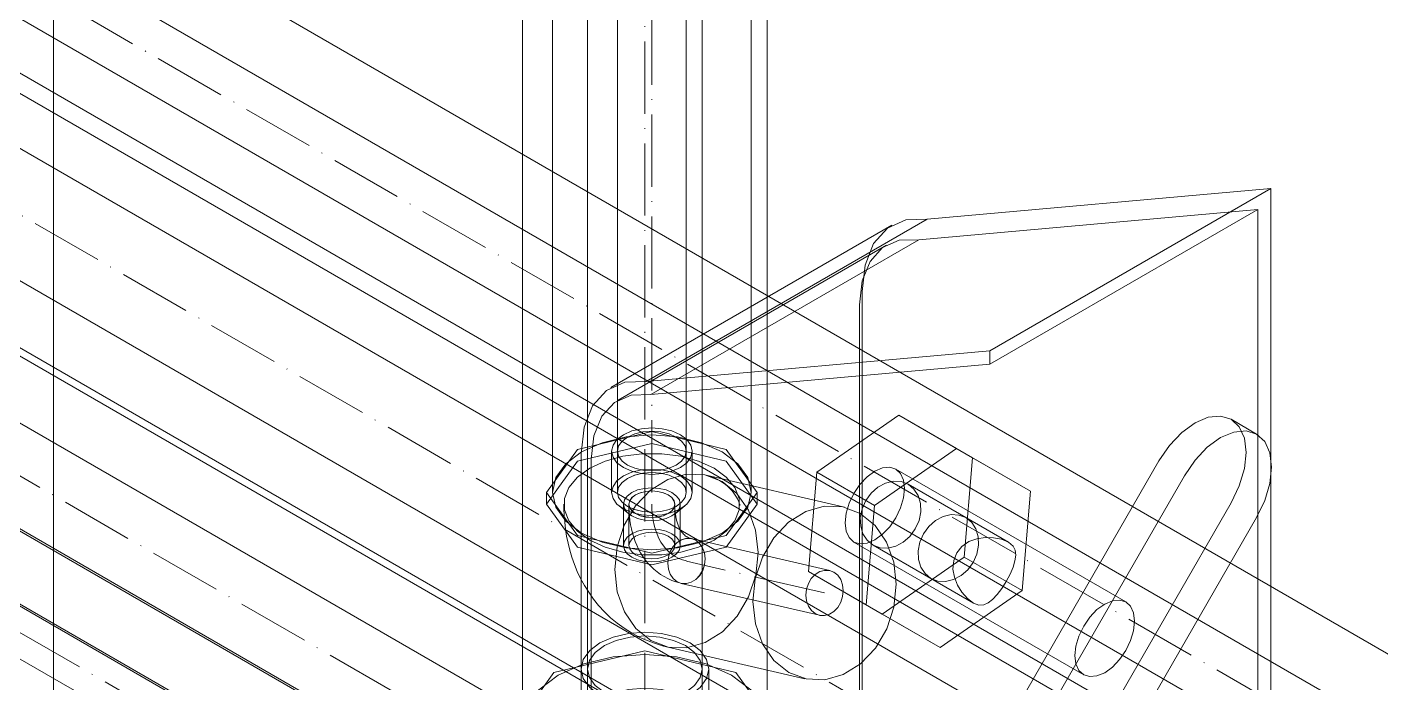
# Model space of a CAD drawing. Header units: millimetres. Extents: x -88595 to 880822, y -1054509 to -148035.
# Drawn here: x 416441.8 to 416629.2, y -310765.4 to -310674.6 of the extents above; entities that cross this region are included whole.
import ezdxf

# ---------------------------------------------------------------- set-up
doc = ezdxf.new("R2010")
doc.units = ezdxf.units.MM
doc.linetypes.add('$12$ADSK_Осевая', pattern=[14, 10, -2, 0, -2])
doc.linetypes.add('$13$ADSK_Осевая', pattern=[14, 10, -2, 0, -2])
for name, color, linetype, lineweight in [('Изоляция', 7, 'Continuous', 18), ('Оборудование', 7, 'Continuous', 18), ('Трубопровод', 7, 'Continuous', 18), ('Трубопроводы', 7, 'Continuous', 18)]:
    doc.layers.add(name, color=color, linetype=linetype, lineweight=lineweight)

# ---------------------------------------------------------------- blocks, each defined once
blk = doc.blocks.new('$0$ADSK_МедьПайка_Отвод-гнутая труба - Отвод _гнутая труба_-V24-В_ОВ3_4')
at = {"layer": 'Трубопроводы', "color": 190, "true_color": 0x8000ff}
for points in [[(-18994.77, 13162.89, 0), (-18995.43, 13163.18, 0), (-18996.2, 13163.36, 0), (-18997.02, 13163.43, 0), (-18997.84, 13163.36, 0), (-18998.61, 13163.18, 0), (-18999.26, 13162.89, 0), (-18999.77, 13162.51, 0), (-19000.08, 13162.07, 0), (-19000.19, 13161.59, 0), (-19000.08, 13161.12, 0), (-18999.77, 13160.68, 0), (-18999.26, 13160.3, 0)], [(-18995.32, 13151.58, 0), (-18995.82, 13151.89, 0), (-18996.29, 13152.23, 0), (-18996.74, 13152.61, 0), (-18997.16, 13153.01, 0), (-18997.56, 13153.44, 0), (-18997.92, 13153.9, 0), (-18998.26, 13154.38, 0), (-18998.57, 13154.87, 0), (-18998.85, 13155.39, 0), (-18999.1, 13155.92, 0), (-18999.32, 13156.46, 0), (-18999.52, 13157.02, 0), (-18999.69, 13157.59, 0), (-18999.83, 13158.17, 0), (-18999.95, 13158.76, 0), (-19000.05, 13159.35, 0), (-19000.12, 13159.96, 0), (-19000.16, 13160.58, 0), (-19000.19, 13161.2, 0), (-19000.19, 13161.59, 0)], [(-18999.26, 13160.3, 0), (-18998.61, 13160.01, 0), (-18997.84, 13159.82, 0), (-18997.02, 13159.76, 0), (-18996.2, 13159.82, 0), (-18995.43, 13160.01, 0), (-18994.77, 13160.3, 0), (-18994.27, 13160.68, 0), (-18993.95, 13161.12, 0), (-18993.84, 13161.59, 0), (-18993.95, 13162.07, 0), (-18994.27, 13162.51, 0), (-18994.77, 13162.89, 0)], [(-18992.14, 13157.08, 0), (-18992.27, 13157.15, 0), (-18992.39, 13157.24, 0), (-18992.51, 13157.34, 0), (-18992.62, 13157.45, 0), (-18992.74, 13157.58, 0), (-18992.85, 13157.72, 0), (-18992.97, 13157.88, 0), (-18993.08, 13158.06, 0), (-18993.19, 13158.26, 0), (-18993.29, 13158.48, 0), (-18993.39, 13158.72, 0), (-18993.48, 13158.98, 0), (-18993.56, 13159.26, 0), (-18993.64, 13159.56, 0), (-18993.7, 13159.88, 0), (-18993.75, 13160.22, 0), (-18993.8, 13160.57, 0), (-18993.82, 13160.95, 0), (-18993.84, 13161.34, 0), (-18993.84, 13161.59, 0)], [(-18993.52, 13150.87, 0), (-18994.06, 13151.31, 0), (-18994.47, 13151.91, 0), (-18994.73, 13152.63, 0), (-18994.82, 13153.43, 0), (-18994.73, 13154.25, 0), (-18994.48, 13155.04, 0), (-18994.07, 13155.73, 0), (-18993.53, 13156.3, 0), (-18992.91, 13156.68, 0), (-18992.24, 13156.87, 0), (-18991.57, 13156.84, 0), (-18990.94, 13156.61, 0)], [(-18990.94, 13156.61, 0), (-18990.41, 13156.17, 0), (-18989.99, 13155.57, 0), (-18989.73, 13154.85, 0), (-18989.64, 13154.05, 0), (-18989.73, 13153.23, 0), (-18989.99, 13152.44, 0), (-18990.4, 13151.75, 0), (-18990.93, 13151.18, 0), (-18991.55, 13150.8, 0), (-18992.22, 13150.61, 0), (-18992.89, 13150.64, 0), (-18993.52, 13150.87, 0)], [(-18992.14, 13157.08, 0), (-18992.01, 13157.01, 0), (-18991.88, 13156.95, 0), (-18991.73, 13156.89, 0), (-18991.58, 13156.85, 0), (-18991.52, 13156.83, 0)], [(-18995.32, 13151.58, 0), (-18994.8, 13151.3, 0), (-18994.26, 13151.06, 0), (-18993.71, 13150.86, 0), (-18993.15, 13150.7, 0), (-18992.95, 13150.65, 0)]]:
    blk.add_polyline3d(points, dxfattribs=at)
blk = doc.blocks.new('$0$ADSK_Наружный блок кондиционера сплит-системы1 - AV08IMVEVA-V55-В_ОВ3_4')
at = {"layer": 'Оборудование'}
for p, q in [((-17382.79, 13315.93), (-17382.79, 11944.21)), ((-17261.84, 12221.25), (-17214.3, 12225.5)), ((-17253.19, 12203.04), (-17214.3, 12225.5)), ((-17214.3, 12225.5), (-17214.3, 12046.28)), ((-17216.07, 12222.59), (-17262.99, 12218.4)), ((-17253.19, 12201.16), (-17216.07, 12222.59)), ((-17216.07, 12222.59), (-17216.07, 12047.14)), ((-17266.73, 12220.4), (-17305.62, 12197.94)), ((-17300.73, 12198.8), (-17261.84, 12221.25)), ((-17267.5, 12217.64), (-17304.62, 12196.21)), ((-17262.99, 12218.4), (-17300.12, 12196.97)), ((-17270.87, 12125.05), (-17270.87, 12211.24)), ((-17271.22, 12209.4), (-17271.22, 12123.22)), ((-17253.19, 12203.04), (-17300.73, 12198.8)), ((-17253.19, 12201.16), (-17253.19, 12203.04)), ((-17300.12, 12196.97), (-17253.19, 12201.16)), ((-17265.78, 12194.13), (-17277.13, 12186.25)), ((-17255.57, 12188.23), (-17265.78, 12194.13)), ((-17257.78, 12189.51), (-17265.78, 12194.13)), ((-17216.25, 12191.51), (-17219.78, 12193.55)), ((-17309.76, 12188.79), (-17309.76, 12102.6)), ((-17269.13, 12181.63), (-17257.78, 12189.51)), ((-17257.78, 12189.51), (-17247.57, 12183.61)), ((-17308.35, 12101.78), (-17308.35, 12187.97)), ((-17234.37, 12168.28), (-17266.19, 12186.65)), ((-17256.72, 12174.46), (-17255.57, 12188.23)), ((-17247.57, 12183.61), (-17255.57, 12188.23)), ((-17254.78, 12144.48), (-17229.78, 12187.78)), ((-17277.13, 12186.25), (-17278.28, 12172.47)), ((-17277.13, 12186.25), (-17269.13, 12181.63)), ((-17226.25, 12185.74), (-17251.25, 12142.43)), ((-17256.5, 12179.94), (-17264.5, 12184.55)), ((-17247.57, 12183.61), (-17248.72, 12169.84)), ((-17270.28, 12167.86), (-17269.13, 12181.63)), ((-17219.78, 12182), (-17244.78, 12138.7)), ((-17250.61, 12176.53), (-17256.5, 12179.94)), ((-17241.25, 12136.66), (-17216.25, 12179.96)), ((-17272.01, 12176.57), (-17240.19, 12158.2)), ((-17269.35, 12176.15), (-17261.35, 12171.53)), ((-17268.07, 12166.58), (-17256.72, 12174.46)), ((-17248.72, 12169.84), (-17256.72, 12174.46)), ((-17278.28, 12172.47), (-17268.07, 12166.58)), ((-17270.28, 12167.86), (-17278.28, 12172.47)), ((-17261.35, 12171.53), (-17255.46, 12168.13)), ((-17248.72, 12169.84), (-17260.07, 12161.96)), ((-17260.07, 12161.96), (-17270.28, 12167.86)), ((-17260.07, 12161.96), (-17268.07, 12166.58))]:
    blk.add_line(p, q, dxfattribs=at)
for points in [[(-17270.87, 12211.24, 0), (-17270.46, 12214.89, 0), (-17269.27, 12217.86, 0), (-17267.35, 12219.99, 0), (-17264.83, 12221.14, 0), (-17261.84, 12221.25, 0)], [(-17262.99, 12218.4, 0), (-17265.71, 12218.33, 0), (-17268.02, 12217.31, 0), (-17269.76, 12215.4, 0), (-17270.85, 12212.71, 0), (-17271.22, 12209.4, 0)], [(-17300.73, 12198.8, 0), (-17303.72, 12198.68, 0), (-17306.24, 12197.53, 0), (-17308.16, 12195.41, 0), (-17309.35, 12192.44, 0), (-17309.76, 12188.79, 0)], [(-17308.35, 12187.97, 0), (-17307.98, 12191.28, 0), (-17306.89, 12193.96, 0), (-17305.14, 12195.87, 0), (-17302.84, 12196.89, 0), (-17300.12, 12196.97, 0)], [(-17229.78, 12187.78, 0), (-17228.32, 12189.92, 0), (-17226.61, 12191.72, 0), (-17224.78, 12193.06, 0), (-17222.95, 12193.83, 0), (-17221.25, 12194, 0), (-17219.78, 12193.55, 0), (-17218.66, 12192.51, 0), (-17217.95, 12190.95, 0), (-17217.71, 12188.97, 0), (-17217.95, 12186.72, 0), (-17218.66, 12184.34, 0), (-17219.78, 12182, 0)], [(-17216.25, 12179.96, 0), (-17215.12, 12182.3, 0), (-17214.42, 12184.68, 0), (-17214.18, 12186.93, 0), (-17214.42, 12188.91, 0), (-17215.12, 12190.47, 0), (-17216.25, 12191.51, 0), (-17217.71, 12191.96, 0), (-17219.42, 12191.79, 0), (-17221.25, 12191.01, 0), (-17223.08, 12189.68, 0), (-17224.78, 12187.88, 0), (-17226.25, 12185.74, 0)], [(-17272.01, 12183.29, 0), (-17271.16, 12184.54, 0), (-17270.17, 12185.59, 0), (-17269.1, 12186.36, 0), (-17268.04, 12186.82, 0), (-17267.04, 12186.91, 0), (-17266.19, 12186.65, 0), (-17265.54, 12186.04, 0), (-17265.13, 12185.14, 0), (-17264.99, 12183.99, 0), (-17265.13, 12182.68, 0), (-17265.54, 12181.29, 0), (-17266.19, 12179.93, 0)], [(-17269.35, 12176.15, 0), (-17270.15, 12176.81, 0), (-17270.74, 12177.71, 0), (-17271.06, 12178.78, 0), (-17271.11, 12179.97, 0), (-17270.86, 12181.18, 0), (-17270.35, 12182.33, 0), (-17269.61, 12183.35, 0), (-17268.68, 12184.17, 0), (-17267.63, 12184.72, 0), (-17266.54, 12184.98, 0), (-17265.47, 12184.92, 0), (-17264.5, 12184.55, 0)], [(-17266.19, 12179.93, 0), (-17267.04, 12178.68, 0), (-17268.04, 12177.64, 0), (-17269.1, 12176.86, 0), (-17270.17, 12176.41, 0), (-17271.16, 12176.31, 0), (-17272.01, 12176.57, 0), (-17272.67, 12177.18, 0), (-17273.08, 12178.09, 0), (-17273.22, 12179.23, 0), (-17273.08, 12180.55, 0), (-17272.67, 12181.93, 0), (-17272.01, 12183.29, 0)], [(-17264.5, 12184.55, 0), (-17263.69, 12183.9, 0), (-17263.11, 12183, 0), (-17262.78, 12181.92, 0), (-17262.74, 12180.74, 0), (-17262.98, 12179.53, 0), (-17263.5, 12178.37, 0), (-17264.24, 12177.35, 0), (-17265.17, 12176.54, 0), (-17266.21, 12175.98, 0), (-17267.31, 12175.73, 0), (-17268.38, 12175.78, 0), (-17269.35, 12176.15, 0)], [(-17256.5, 12179.94, 0), (-17257.47, 12180.3, 0), (-17258.54, 12180.36, 0), (-17259.63, 12180.1, 0), (-17260.68, 12179.55, 0), (-17261.61, 12178.73, 0), (-17262.35, 12177.71, 0), (-17262.86, 12176.56, 0), (-17263.11, 12175.35, 0), (-17263.06, 12174.16, 0), (-17262.74, 12173.09, 0), (-17262.15, 12172.19, 0), (-17261.35, 12171.53, 0)], [(-17256.5, 12179.94, 0), (-17257.47, 12180.3, 0), (-17258.54, 12180.36, 0), (-17259.63, 12180.1, 0), (-17260.68, 12179.55, 0), (-17261.61, 12178.73, 0), (-17262.35, 12177.71, 0), (-17262.86, 12176.56, 0), (-17263.11, 12175.35, 0), (-17263.06, 12174.16, 0), (-17262.74, 12173.09, 0), (-17262.15, 12172.19, 0), (-17261.35, 12171.53, 0)], [(-17261.35, 12171.53, 0), (-17260.38, 12171.17, 0), (-17259.31, 12171.11, 0), (-17258.21, 12171.36, 0), (-17257.17, 12171.92, 0), (-17256.24, 12172.74, 0), (-17255.5, 12173.75, 0), (-17254.98, 12174.91, 0), (-17254.74, 12176.12, 0), (-17254.78, 12177.3, 0), (-17255.11, 12178.38, 0), (-17255.69, 12179.28, 0), (-17256.5, 12179.94, 0)], [(-17261.35, 12171.53, 0), (-17260.38, 12171.17, 0), (-17259.31, 12171.11, 0), (-17258.21, 12171.36, 0), (-17257.17, 12171.92, 0), (-17256.24, 12172.74, 0), (-17255.5, 12173.75, 0), (-17254.98, 12174.91, 0), (-17254.74, 12176.12, 0), (-17254.78, 12177.3, 0), (-17255.11, 12178.38, 0), (-17255.69, 12179.28, 0), (-17256.5, 12179.94, 0)], [(-17250.61, 12176.53, 0), (-17251.57, 12176.94, 0), (-17252.69, 12177.16, 0), (-17253.85, 12177.2, 0), (-17255, 12177.03, 0), (-17256.08, 12176.63, 0), (-17257.04, 12175.97, 0), (-17257.76, 12175.06, 0)], [(-17250.91, 12171.1, 0), (-17250.37, 12172.12, 0), (-17249.97, 12173.09, 0), (-17249.7, 12173.97, 0), (-17249.6, 12174.74, 0), (-17249.67, 12175.42, 0), (-17249.97, 12176.01, 0), (-17250.61, 12176.53, 0)], [(-17257.76, 12175.06, 0), (-17258.18, 12173.99, 0), (-17258.28, 12172.83, 0), (-17258.08, 12171.69, 0), (-17257.66, 12170.61, 0), (-17257.05, 12169.62, 0), (-17256.29, 12168.77, 0), (-17255.46, 12168.13, 0)], [(-17255.46, 12168.13, 0), (-17254.69, 12167.84, 0), (-17254.02, 12167.88, 0), (-17253.4, 12168.15, 0), (-17252.79, 12168.63, 0), (-17252.16, 12169.3, 0), (-17251.52, 12170.14, 0), (-17250.91, 12171.1, 0)], [(-17240.19, 12164.92, 0), (-17239.34, 12166.17, 0), (-17238.35, 12167.21, 0), (-17237.28, 12167.99, 0), (-17236.22, 12168.44, 0), (-17235.22, 12168.54, 0), (-17234.37, 12168.28, 0), (-17233.72, 12167.67, 0), (-17233.31, 12166.76, 0), (-17233.17, 12165.62, 0), (-17233.31, 12164.3, 0), (-17233.72, 12162.92, 0), (-17234.37, 12161.56, 0)], [(-17234.37, 12161.56, 0), (-17235.22, 12160.31, 0), (-17236.22, 12159.26, 0), (-17237.28, 12158.49, 0), (-17238.35, 12158.03, 0), (-17239.34, 12157.94, 0), (-17240.19, 12158.2, 0), (-17240.85, 12158.81, 0), (-17241.26, 12159.71, 0), (-17241.4, 12160.86, 0), (-17241.26, 12162.17, 0), (-17240.85, 12163.56, 0), (-17240.19, 12164.92, 0)]]:
    blk.add_polyline3d(points, dxfattribs=at)
blk = doc.blocks.new('$0$ADSK_МедьПайка_Муфта редукционная - Муфта редукционная медная под пайку-V59-В_ОВ3_4')
at = {"layer": 'Трубопроводы', "color": 190, "true_color": 0x8000ff}
for p, q in [((-17305.53, 12189.15), (-17305.53, 12183.43)), ((-17304.72, 12189.15), (-17304.72, 12183.43)), ((-17295.2, 12183.43), (-17295.2, 12189.15)), ((-17294.39, 12183.43), (-17294.39, 12189.15)), ((-17304.51, 12181.57), (-17303.17, 12180.49)), ((-17303.9, 12181.8), (-17303.9, 12176.08)), ((-17303.14, 12181.8), (-17303.14, 12176.08)), ((-17296.79, 12176.08), (-17296.79, 12181.8)), ((-17296.75, 12180.49), (-17295.42, 12181.57)), ((-17296.03, 12176.08), (-17296.03, 12181.8))]:
    blk.add_line(p, q, dxfattribs=at)
for points in [[(-17296.02, 12186.87, 0), (-17295.14, 12187.54, 0), (-17294.58, 12188.31, 0), (-17294.39, 12189.15, 0), (-17294.58, 12189.98, 0), (-17295.14, 12190.75, 0), (-17296.02, 12191.42, 0), (-17297.18, 12191.93, 0), (-17298.52, 12192.25, 0), (-17299.96, 12192.36, 0), (-17301.4, 12192.25, 0), (-17302.75, 12191.93, 0), (-17303.9, 12191.42, 0)], [(-17303.9, 12191.42, 0), (-17304.79, 12190.75, 0), (-17305.34, 12189.98, 0), (-17305.53, 12189.15, 0), (-17305.34, 12188.31, 0), (-17304.79, 12187.54, 0), (-17303.9, 12186.87, 0), (-17302.75, 12186.36, 0), (-17301.4, 12186.04, 0), (-17299.96, 12185.93, 0), (-17298.52, 12186.04, 0), (-17297.18, 12186.36, 0), (-17296.02, 12186.87, 0)], [(-17296.6, 12187.2, 0), (-17297.58, 12186.77, 0), (-17298.73, 12186.49, 0), (-17299.96, 12186.4, 0), (-17301.19, 12186.49, 0), (-17302.34, 12186.77, 0), (-17303.33, 12187.2, 0), (-17304.08, 12187.77, 0), (-17304.56, 12188.44, 0), (-17304.72, 12189.15, 0), (-17304.56, 12189.86, 0), (-17304.08, 12190.52, 0), (-17303.33, 12191.09, 0)], [(-17303.33, 12191.09, 0), (-17302.34, 12191.53, 0), (-17301.19, 12191.8, 0), (-17299.96, 12191.9, 0), (-17298.73, 12191.8, 0), (-17297.58, 12191.53, 0), (-17296.6, 12191.09, 0), (-17295.84, 12190.52, 0), (-17295.36, 12189.86, 0), (-17295.2, 12189.15, 0), (-17295.36, 12188.44, 0), (-17295.84, 12187.77, 0), (-17296.6, 12187.2, 0)], [(-17296.02, 12181.16, 0), (-17295.14, 12181.82, 0), (-17294.58, 12182.6, 0), (-17294.39, 12183.43, 0), (-17294.58, 12184.26, 0), (-17295.14, 12185.04, 0), (-17296.02, 12185.71, 0), (-17297.18, 12186.22, 0), (-17298.52, 12186.54, 0), (-17299.96, 12186.65, 0), (-17301.4, 12186.54, 0), (-17302.75, 12186.22, 0), (-17303.9, 12185.71, 0)], [(-17303.9, 12185.71, 0), (-17302.75, 12186.22, 0), (-17301.4, 12186.54, 0), (-17299.96, 12186.65, 0), (-17298.52, 12186.54, 0), (-17297.18, 12186.22, 0), (-17296.02, 12185.71, 0), (-17295.14, 12185.04, 0), (-17294.58, 12184.26, 0), (-17294.39, 12183.43, 0), (-17294.58, 12182.6, 0), (-17295.14, 12181.82, 0), (-17296.02, 12181.16, 0)], [(-17303.9, 12185.71, 0), (-17304.79, 12185.04, 0), (-17305.34, 12184.26, 0), (-17305.53, 12183.43, 0), (-17305.34, 12182.6, 0), (-17304.79, 12181.82, 0), (-17303.9, 12181.16, 0), (-17302.75, 12180.65, 0), (-17301.4, 12180.33, 0), (-17299.96, 12180.22, 0), (-17298.52, 12180.33, 0), (-17297.18, 12180.65, 0), (-17296.02, 12181.16, 0)], [(-17296.02, 12181.16, 0), (-17297.18, 12180.65, 0), (-17298.52, 12180.33, 0), (-17299.96, 12180.22, 0), (-17301.4, 12180.33, 0), (-17302.75, 12180.65, 0), (-17303.9, 12181.16, 0), (-17304.79, 12181.82, 0), (-17305.34, 12182.6, 0), (-17305.53, 12183.43, 0), (-17305.34, 12184.26, 0), (-17304.79, 12185.04, 0), (-17303.9, 12185.71, 0)], [(-17303.33, 12185.37, 0), (-17304.08, 12184.81, 0), (-17304.56, 12184.14, 0), (-17304.72, 12183.43, 0), (-17304.56, 12182.72, 0), (-17304.08, 12182.06, 0), (-17303.33, 12181.49, 0), (-17302.34, 12181.05, 0), (-17301.19, 12180.78, 0), (-17299.96, 12180.68, 0), (-17298.73, 12180.78, 0), (-17297.58, 12181.05, 0), (-17296.6, 12181.49, 0)], [(-17296.6, 12181.49, 0), (-17295.84, 12182.06, 0), (-17295.36, 12182.72, 0), (-17295.2, 12183.43, 0), (-17295.36, 12184.14, 0), (-17295.84, 12184.81, 0), (-17296.6, 12185.37, 0), (-17297.58, 12185.81, 0), (-17298.73, 12186.09, 0), (-17299.96, 12186.18, 0), (-17301.19, 12186.09, 0), (-17302.34, 12185.81, 0), (-17303.33, 12185.37, 0)], [(-17297.18, 12180.19, 0), (-17297.99, 12179.83, 0), (-17298.94, 12179.6, 0), (-17299.96, 12179.53, 0), (-17300.98, 12179.6, 0), (-17301.93, 12179.83, 0), (-17302.74, 12180.19, 0), (-17303.37, 12180.66, 0), (-17303.76, 12181.21, 0), (-17303.9, 12181.8, 0), (-17303.76, 12182.39, 0), (-17303.37, 12182.93, 0), (-17302.74, 12183.4, 0)], [(-17302.74, 12183.4, 0), (-17303.37, 12182.93, 0), (-17303.76, 12182.39, 0), (-17303.9, 12181.8, 0), (-17303.76, 12181.21, 0), (-17303.37, 12180.66, 0), (-17302.74, 12180.19, 0), (-17301.93, 12179.83, 0), (-17300.98, 12179.6, 0), (-17299.96, 12179.53, 0), (-17298.94, 12179.6, 0), (-17297.99, 12179.83, 0), (-17297.18, 12180.19, 0)], [(-17297.72, 12180.5, 0), (-17298.37, 12180.21, 0), (-17299.14, 12180.03, 0), (-17299.96, 12179.97, 0), (-17300.78, 12180.03, 0), (-17301.55, 12180.21, 0), (-17302.21, 12180.5, 0), (-17302.71, 12180.88, 0), (-17303.03, 12181.32, 0), (-17303.14, 12181.8, 0), (-17303.03, 12182.27, 0), (-17302.71, 12182.71, 0), (-17302.21, 12183.09, 0)], [(-17302.74, 12183.4, 0), (-17301.93, 12183.77, 0), (-17300.98, 12183.99, 0), (-17299.96, 12184.07, 0), (-17298.94, 12183.99, 0), (-17297.99, 12183.77, 0), (-17297.18, 12183.4, 0), (-17296.55, 12182.93, 0), (-17296.16, 12182.39, 0), (-17296.03, 12181.8, 0), (-17296.16, 12181.21, 0), (-17296.55, 12180.66, 0), (-17297.18, 12180.19, 0)], [(-17297.18, 12180.19, 0), (-17296.55, 12180.66, 0), (-17296.16, 12181.21, 0), (-17296.03, 12181.8, 0), (-17296.16, 12182.39, 0), (-17296.55, 12182.93, 0), (-17297.18, 12183.4, 0), (-17297.99, 12183.77, 0), (-17298.94, 12183.99, 0), (-17299.96, 12184.07, 0), (-17300.98, 12183.99, 0), (-17301.93, 12183.77, 0), (-17302.74, 12183.4, 0)], [(-17302.21, 12183.09, 0), (-17301.55, 12183.39, 0), (-17300.78, 12183.57, 0), (-17299.96, 12183.63, 0), (-17299.14, 12183.57, 0), (-17298.37, 12183.39, 0), (-17297.72, 12183.09, 0), (-17297.21, 12182.71, 0), (-17296.89, 12182.27, 0), (-17296.79, 12181.8, 0), (-17296.89, 12181.32, 0), (-17297.21, 12180.88, 0), (-17297.72, 12180.5, 0)], [(-17297.18, 12174.48, 0), (-17297.99, 12174.12, 0), (-17298.94, 12173.89, 0), (-17299.96, 12173.81, 0), (-17300.98, 12173.89, 0), (-17301.93, 12174.12, 0), (-17302.74, 12174.48, 0), (-17303.37, 12174.95, 0), (-17303.76, 12175.49, 0), (-17303.9, 12176.08, 0), (-17303.76, 12176.67, 0), (-17303.37, 12177.22, 0), (-17302.74, 12177.69, 0)], [(-17302.21, 12177.38, 0), (-17302.71, 12177, 0), (-17303.03, 12176.56, 0), (-17303.14, 12176.08, 0), (-17303.03, 12175.61, 0), (-17302.71, 12175.17, 0), (-17302.21, 12174.79, 0), (-17301.55, 12174.5, 0), (-17300.78, 12174.31, 0), (-17299.96, 12174.25, 0), (-17299.14, 12174.31, 0), (-17298.37, 12174.5, 0), (-17297.72, 12174.79, 0)], [(-17302.74, 12177.69, 0), (-17301.93, 12178.05, 0), (-17300.98, 12178.28, 0), (-17299.96, 12178.35, 0), (-17298.94, 12178.28, 0), (-17297.99, 12178.05, 0), (-17297.18, 12177.69, 0), (-17296.55, 12177.22, 0), (-17296.16, 12176.67, 0), (-17296.03, 12176.08, 0), (-17296.16, 12175.49, 0), (-17296.55, 12174.95, 0), (-17297.18, 12174.48, 0)], [(-17297.72, 12174.79, 0), (-17297.21, 12175.17, 0), (-17296.89, 12175.61, 0), (-17296.79, 12176.08, 0), (-17296.89, 12176.56, 0), (-17297.21, 12177, 0), (-17297.72, 12177.38, 0), (-17298.37, 12177.67, 0), (-17299.14, 12177.85, 0), (-17299.96, 12177.92, 0), (-17300.78, 12177.85, 0), (-17301.55, 12177.67, 0), (-17302.21, 12177.38, 0)]]:
    blk.add_polyline3d(points, dxfattribs=at)
blk = doc.blocks.new('$0$ADSK_МедьПайка_Муфта редукционная - Муфта редукционная медная под пайку-3197947-В_ОВ3_4')
at = {"layer": 'Трубопроводы', "color": 134, "true_color": 0x00a6a6}
for p, q in [((-17309.76, 12158.99), (-17309.76, 12151.23)), ((-17308.87, 12158.99), (-17308.87, 12151.23)), ((-17292.99, 12151.23), (-17292.99, 12158.99)), ((-17292.1, 12151.23), (-17292.1, 12158.99)), ((-17309.58, 12150.23), (-17307.95, 12145.52)), ((-17293.91, 12145.52), (-17292.27, 12150.23)), ((-17308.09, 12146.33), (-17308.09, 12138.58)), ((-17307.28, 12146.33), (-17307.28, 12138.58)), ((-17294.58, 12138.58), (-17294.58, 12146.33)), ((-17293.77, 12138.58), (-17293.77, 12146.33))]:
    blk.add_line(p, q, dxfattribs=at)
for points in [[(-17307.17, 12162.6, 0), (-17308.57, 12161.54, 0), (-17309.46, 12160.31, 0), (-17309.76, 12158.99, 0), (-17309.46, 12157.67, 0), (-17308.57, 12156.44, 0), (-17307.17, 12155.39, 0), (-17305.34, 12154.58, 0), (-17303.21, 12154.07, 0), (-17300.93, 12153.89, 0), (-17298.64, 12154.07, 0), (-17296.51, 12154.58, 0), (-17294.68, 12155.39, 0)], [(-17295.31, 12155.75, 0), (-17296.96, 12155.02, 0), (-17298.87, 12154.56, 0), (-17300.93, 12154.41, 0), (-17302.98, 12154.56, 0), (-17304.9, 12155.02, 0), (-17306.54, 12155.75, 0), (-17307.8, 12156.7, 0), (-17308.6, 12157.8, 0), (-17308.87, 12158.99, 0), (-17308.6, 12160.18, 0), (-17307.8, 12161.28, 0), (-17306.54, 12162.23, 0)], [(-17294.68, 12155.39, 0), (-17293.28, 12156.44, 0), (-17292.4, 12157.67, 0), (-17292.1, 12158.99, 0), (-17292.4, 12160.31, 0), (-17293.28, 12161.54, 0), (-17294.68, 12162.6, 0), (-17296.51, 12163.41, 0), (-17298.64, 12163.91, 0), (-17300.93, 12164.09, 0), (-17303.21, 12163.91, 0), (-17305.34, 12163.41, 0), (-17307.17, 12162.6, 0)], [(-17306.54, 12162.23, 0), (-17304.9, 12162.96, 0), (-17302.98, 12163.42, 0), (-17300.93, 12163.57, 0), (-17298.87, 12163.42, 0), (-17296.96, 12162.96, 0), (-17295.31, 12162.23, 0), (-17294.05, 12161.28, 0), (-17293.26, 12160.18, 0), (-17292.99, 12158.99, 0), (-17293.26, 12157.8, 0), (-17294.05, 12156.7, 0), (-17295.31, 12155.75, 0)], [(-17307.17, 12154.84, 0), (-17308.57, 12153.78, 0), (-17309.46, 12152.55, 0), (-17309.76, 12151.23, 0), (-17309.46, 12149.91, 0), (-17308.57, 12148.68, 0), (-17307.17, 12147.63, 0), (-17305.34, 12146.82, 0), (-17303.21, 12146.31, 0), (-17300.93, 12146.14, 0), (-17298.64, 12146.31, 0), (-17296.51, 12146.82, 0), (-17294.68, 12147.63, 0)], [(-17294.68, 12147.63, 0), (-17296.51, 12146.82, 0), (-17298.64, 12146.31, 0), (-17300.93, 12146.14, 0), (-17303.21, 12146.31, 0), (-17305.34, 12146.82, 0), (-17307.17, 12147.63, 0), (-17308.57, 12148.68, 0), (-17309.46, 12149.91, 0), (-17309.76, 12151.23, 0), (-17309.46, 12152.55, 0), (-17308.57, 12153.78, 0), (-17307.17, 12154.84, 0)], [(-17294.68, 12147.63, 0), (-17293.28, 12148.68, 0), (-17292.4, 12149.91, 0), (-17292.1, 12151.23, 0), (-17292.4, 12152.55, 0), (-17293.28, 12153.78, 0), (-17294.68, 12154.84, 0), (-17296.51, 12155.65, 0), (-17298.64, 12156.16, 0), (-17300.93, 12156.33, 0), (-17303.21, 12156.16, 0), (-17305.34, 12155.65, 0), (-17307.17, 12154.84, 0)], [(-17307.17, 12154.84, 0), (-17305.34, 12155.65, 0), (-17303.21, 12156.16, 0), (-17300.93, 12156.33, 0), (-17298.64, 12156.16, 0), (-17296.51, 12155.65, 0), (-17294.68, 12154.84, 0), (-17293.28, 12153.78, 0), (-17292.4, 12152.55, 0), (-17292.1, 12151.23, 0), (-17292.4, 12149.91, 0), (-17293.28, 12148.68, 0), (-17294.68, 12147.63, 0)], [(-17295.31, 12147.99, 0), (-17294.05, 12148.94, 0), (-17293.26, 12150.05, 0), (-17292.99, 12151.23, 0), (-17293.26, 12152.42, 0), (-17294.05, 12153.53, 0), (-17295.31, 12154.48, 0), (-17296.96, 12155.2, 0), (-17298.87, 12155.66, 0), (-17300.93, 12155.82, 0), (-17302.98, 12155.66, 0), (-17304.9, 12155.2, 0), (-17306.54, 12154.48, 0)], [(-17306.54, 12154.48, 0), (-17307.8, 12153.53, 0), (-17308.6, 12152.42, 0), (-17308.87, 12151.23, 0), (-17308.6, 12150.05, 0), (-17307.8, 12148.94, 0), (-17306.54, 12147.99, 0), (-17304.9, 12147.26, 0), (-17302.98, 12146.81, 0), (-17300.93, 12146.65, 0), (-17298.87, 12146.81, 0), (-17296.96, 12147.26, 0), (-17295.31, 12147.99, 0)], [(-17295.86, 12143.41, 0), (-17297.35, 12142.75, 0), (-17299.07, 12142.34, 0), (-17300.93, 12142.2, 0), (-17302.78, 12142.34, 0), (-17304.51, 12142.75, 0), (-17305.99, 12143.41, 0), (-17307.13, 12144.27, 0), (-17307.84, 12145.26, 0), (-17308.09, 12146.33, 0), (-17307.84, 12147.4, 0), (-17307.13, 12148.4, 0), (-17305.99, 12149.26, 0)], [(-17305.99, 12149.26, 0), (-17307.13, 12148.4, 0), (-17307.84, 12147.4, 0), (-17308.09, 12146.33, 0), (-17307.84, 12145.26, 0), (-17307.13, 12144.27, 0), (-17305.99, 12143.41, 0), (-17304.51, 12142.75, 0), (-17302.78, 12142.34, 0), (-17300.93, 12142.2, 0), (-17299.07, 12142.34, 0), (-17297.35, 12142.75, 0), (-17295.86, 12143.41, 0)], [(-17305.99, 12149.26, 0), (-17304.51, 12149.91, 0), (-17302.78, 12150.33, 0), (-17300.93, 12150.47, 0), (-17299.07, 12150.33, 0), (-17297.35, 12149.91, 0), (-17295.86, 12149.26, 0), (-17294.73, 12148.4, 0), (-17294.01, 12147.4, 0), (-17293.77, 12146.33, 0), (-17294.01, 12145.26, 0), (-17294.73, 12144.27, 0), (-17295.86, 12143.41, 0)], [(-17295.86, 12143.41, 0), (-17294.73, 12144.27, 0), (-17294.01, 12145.26, 0), (-17293.77, 12146.33, 0), (-17294.01, 12147.4, 0), (-17294.73, 12148.4, 0), (-17295.86, 12149.26, 0), (-17297.35, 12149.91, 0), (-17299.07, 12150.33, 0), (-17300.93, 12150.47, 0), (-17302.78, 12150.33, 0), (-17304.51, 12149.91, 0), (-17305.99, 12149.26, 0)], [(-17305.42, 12148.93, 0), (-17304.1, 12149.51, 0), (-17302.57, 12149.88, 0), (-17300.93, 12150, 0), (-17299.28, 12149.88, 0), (-17297.75, 12149.51, 0), (-17296.44, 12148.93, 0), (-17295.43, 12148.17, 0), (-17294.79, 12147.28, 0), (-17294.58, 12146.33, 0), (-17294.79, 12145.39, 0), (-17295.43, 12144.5, 0), (-17296.44, 12143.74, 0)], [(-17296.44, 12143.74, 0), (-17297.75, 12143.16, 0), (-17299.28, 12142.79, 0), (-17300.93, 12142.67, 0), (-17302.57, 12142.79, 0), (-17304.1, 12143.16, 0), (-17305.42, 12143.74, 0), (-17306.43, 12144.5, 0), (-17307.06, 12145.39, 0), (-17307.28, 12146.33, 0), (-17307.06, 12147.28, 0), (-17306.43, 12148.17, 0), (-17305.42, 12148.93, 0)], [(-17305.99, 12141.5, 0), (-17304.51, 12142.16, 0), (-17302.78, 12142.57, 0), (-17300.93, 12142.71, 0), (-17299.07, 12142.57, 0), (-17297.35, 12142.16, 0), (-17295.86, 12141.5, 0), (-17294.73, 12140.64, 0), (-17294.01, 12139.65, 0), (-17293.77, 12138.58, 0), (-17294.01, 12137.51, 0), (-17294.73, 12136.51, 0), (-17295.86, 12135.65, 0)], [(-17296.44, 12135.99, 0), (-17295.43, 12136.74, 0), (-17294.79, 12137.63, 0), (-17294.58, 12138.58, 0), (-17294.79, 12139.53, 0), (-17295.43, 12140.41, 0), (-17296.44, 12141.17, 0), (-17297.75, 12141.75, 0), (-17299.28, 12142.12, 0), (-17300.93, 12142.24, 0), (-17302.57, 12142.12, 0), (-17304.1, 12141.75, 0), (-17305.42, 12141.17, 0)], [(-17295.86, 12135.65, 0), (-17297.35, 12135, 0), (-17299.07, 12134.58, 0), (-17300.93, 12134.44, 0), (-17302.78, 12134.58, 0), (-17304.51, 12135, 0), (-17305.99, 12135.65, 0), (-17307.13, 12136.51, 0), (-17307.84, 12137.51, 0), (-17308.09, 12138.58, 0), (-17307.84, 12139.65, 0), (-17307.13, 12140.64, 0), (-17305.99, 12141.5, 0)], [(-17305.42, 12141.17, 0), (-17306.43, 12140.41, 0), (-17307.06, 12139.53, 0), (-17307.28, 12138.58, 0), (-17307.06, 12137.63, 0), (-17306.43, 12136.74, 0), (-17305.42, 12135.99, 0), (-17304.1, 12135.4, 0), (-17302.57, 12135.04, 0), (-17300.93, 12134.91, 0), (-17299.28, 12135.04, 0), (-17297.75, 12135.4, 0), (-17296.44, 12135.99, 0)]]:
    blk.add_polyline3d(points, dxfattribs=at)

msp = doc.modelspace()

# ---------------------------------------------------------------- linework, layer by layer
at = {"layer": 'Изоляция', "color": 134, "true_color": 0x00a6a6}
for p, q in [((423399.26, -314736.49), (415467.45, -310157.05)), ((415452.1, -310183.64), (423383.91, -314763.07)), ((416510.38, -310540.28), (416510.38, -310771.22)), ((416544.26, -310771.22), (416544.26, -310540.28)), ((423814.75, -314938.38), (416353.71, -310630.74)), ((416336.77, -310660.08), (423797.81, -314967.72))]:
    msp.add_line(p, q, dxfattribs=at)
at = {"layer": 'Изоляция', "color": 190, "true_color": 0x8000ff}
for p, q in [((423415.38, -314771.14), (415435.86, -310164.16)), ((416514.52, -310526.75), (416514.52, -310739.02)), ((416542.04, -310739.02), (416542.04, -310526.75)), ((423901.1, -314959.24), (416369.16, -310610.67)), ((416355.4, -310634.51), (423887.34, -314983.08)), ((416554.93, -310741.06), (416535.81, -310736.64)), ((416513.71, -310739.02), (416513.71, -310740.65)), ((416542.85, -310740.65), (416542.85, -310739.02)), ((416530.33, -310760.37), (416549.45, -310764.79))]:
    msp.add_line(p, q, dxfattribs=at)
for points in [[(416538.59, -310733.07, 0), (416528.28, -310730.61, 0), (416517.98, -310733.07, 0)], [(416517.98, -310734.7, 0), (416528.28, -310732.24, 0), (416538.59, -310734.7, 0)], [(416518.55, -310733.4, 0), (416521.4, -310732.14, 0), (416524.72, -310731.34, 0), (416528.28, -310731.07, 0), (416531.85, -310731.34, 0), (416535.16, -310732.14, 0), (416538.01, -310733.4, 0)], [(416517.98, -310733.07, 0), (416513.71, -310739.02, 0), (416517.98, -310744.97, 0)], [(416518.55, -310744.64, 0), (416516.37, -310742.99, 0), (416514.99, -310741.07, 0), (416514.52, -310739.02, 0), (416514.99, -310736.96, 0), (416516.37, -310735.05, 0), (416518.55, -310733.4, 0)], [(416536.89, -310735.68, 0), (416534.76, -310734.7, 0), (416532.3, -310734.02, 0), (416529.65, -310733.67, 0), (416526.92, -310733.67, 0), (416524.26, -310734.02, 0), (416521.81, -310734.7, 0), (416519.68, -310735.68, 0)], [(416538.01, -310733.4, 0), (416540.2, -310735.05, 0), (416541.58, -310736.96, 0), (416542.04, -310739.02, 0), (416541.58, -310741.07, 0), (416540.2, -310742.99, 0), (416538.01, -310744.64, 0)], [(416538.59, -310744.97, 0), (416542.85, -310739.02, 0), (416538.59, -310733.07, 0)], [(416517.98, -310746.6, 0), (416513.71, -310740.65, 0), (416517.98, -310734.7, 0)], [(416519.68, -310735.68, 0), (416517.98, -310736.91, 0), (416516.79, -310738.33, 0), (416516.19, -310739.87, 0), (416516.19, -310741.44, 0), (416516.79, -310742.97, 0), (416517.98, -310744.39, 0), (416519.68, -310745.62, 0)], [(416536.89, -310745.62, 0), (416538.59, -310744.39, 0), (416539.78, -310742.97, 0), (416540.38, -310741.44, 0), (416540.38, -310739.86, 0), (416539.78, -310738.33, 0), (416538.59, -310736.91, 0), (416536.89, -310735.68, 0)], [(416538.59, -310734.7, 0), (416542.85, -310740.65, 0), (416538.59, -310746.6, 0)], [(416533.04, -310736.5, 0), (416530.48, -310737.22, 0), (416528.08, -310738.7, 0), (416526.03, -310740.86, 0), (416524.46, -310743.54, 0), (416523.48, -310746.55, 0), (416523.15, -310749.7, 0)], [(416524.46, -310743.54, 0), (416526.03, -310740.86, 0), (416528.08, -310738.7, 0), (416530.48, -310737.22, 0), (416533.04, -310736.5, 0), (416535.61, -310736.6, 0), (416538.01, -310737.51, 0)], [(416543, -310747.31, 0), (416542.65, -310744.25, 0), (416541.65, -310741.47, 0), (416540.07, -310739.17, 0), (416538.01, -310737.51, 0), (416535.61, -310736.6, 0), (416533.04, -310736.5, 0)], [(416537.66, -310737.37, 0), (416537.24, -310737.15, 0), (416536.81, -310736.96, 0), (416536.38, -310736.8, 0), (416535.96, -310736.68, 0), (416535.81, -310736.64, 0)], [(416537.66, -310737.37, 0), (416538.06, -310737.63, 0), (416538.44, -310737.9, 0), (416538.79, -310738.19, 0), (416539.11, -310738.5, 0), (416539.39, -310738.8, 0), (416539.63, -310739.1, 0), (416539.84, -310739.39, 0), (416540.01, -310739.67, 0), (416540.14, -310739.92, 0), (416540.25, -310740.14, 0), (416540.33, -310740.33, 0), (416540.39, -310740.5, 0), (416540.42, -310740.62, 0), (416540.45, -310740.72, 0), (416540.46, -310740.78, 0), (416540.47, -310740.81, 0), (416540.47, -310740.81, 0)], [(416538.01, -310737.51, 0), (416540.07, -310739.17, 0), (416541.65, -310741.47, 0), (416542.65, -310744.25, 0), (416543, -310747.31, 0), (416542.67, -310750.46, 0), (416541.68, -310753.48, 0)], [(416525.48, -310758.46, 0), (416524.46, -310757.82, 0), (416523.48, -310757.11, 0), (416522.56, -310756.35, 0), (416521.71, -310755.53, 0), (416520.92, -310754.67, 0), (416520.19, -310753.77, 0), (416519.54, -310752.84, 0), (416518.95, -310751.89, 0), (416518.43, -310750.93, 0), (416517.97, -310749.96, 0), (416517.57, -310748.98, 0), (416517.22, -310748, 0), (416516.93, -310747.02, 0), (416516.69, -310746.05, 0), (416516.49, -310745.08, 0), (416516.34, -310744.11, 0), (416516.23, -310743.15, 0), (416516.15, -310742.2, 0), (416516.12, -310741.25, 0), (416516.11, -310740.65, 0)], [(416540.47, -310740.81, 0), (416540.46, -310740.8, 0), (416540.46, -310740.75, 0), (416540.46, -310740.68, 0), (416540.46, -310740.65, 0)], [(416542.27, -310754.12, 0), (416542.6, -310750.97, 0), (416543.58, -310747.96, 0), (416545.15, -310745.28, 0), (416547.21, -310743.12, 0), (416549.6, -310741.64, 0), (416552.16, -310740.92, 0)], [(416552.16, -310740.92, 0), (416554.73, -310741.02, 0), (416557.13, -310741.93, 0), (416559.19, -310743.59, 0), (416560.77, -310745.89, 0), (416561.77, -310748.67, 0), (416562.12, -310751.73, 0)], [(416528.13, -310759.5, 0), (416526.07, -310757.84, 0), (416524.49, -310755.54, 0), (416523.49, -310752.77, 0), (416523.15, -310749.7, 0), (416523.48, -310746.55, 0), (416524.46, -310743.54, 0)], [(416517.98, -310744.97, 0), (416528.28, -310747.43, 0), (416538.59, -310744.97, 0)], [(416538.01, -310744.64, 0), (416535.16, -310745.9, 0), (416531.85, -310746.69, 0), (416528.28, -310746.96, 0), (416524.72, -310746.69, 0), (416521.4, -310745.9, 0), (416518.55, -310744.64, 0)], [(416519.68, -310745.62, 0), (416521.81, -310746.6, 0), (416524.27, -310747.29, 0), (416526.92, -310747.64, 0), (416529.65, -310747.64, 0), (416532.31, -310747.29, 0), (416534.76, -310746.6, 0), (416536.89, -310745.62, 0)], [(416538.59, -310746.6, 0), (416528.28, -310749.06, 0), (416517.98, -310746.6, 0)], [(416533.1, -310760.51, 0), (416535.67, -310759.79, 0), (416538.06, -310758.31, 0), (416540.11, -310756.15, 0), (416541.68, -310753.48, 0), (416542.67, -310750.46, 0), (416543, -310747.31, 0)], [(416523.15, -310749.7, 0), (416523.49, -310752.77, 0), (416524.49, -310755.54, 0), (416526.07, -310757.84, 0), (416528.13, -310759.5, 0), (416530.53, -310760.41, 0), (416533.1, -310760.51, 0)], [(416562.12, -310751.73, 0), (416561.79, -310754.88, 0), (416560.8, -310757.9, 0), (416559.23, -310760.57, 0), (416557.18, -310762.73, 0), (416554.79, -310764.21, 0), (416552.22, -310764.93, 0)], [(416541.68, -310753.48, 0), (416540.11, -310756.15, 0), (416538.06, -310758.31, 0), (416535.67, -310759.79, 0), (416533.1, -310760.51, 0), (416530.53, -310760.41, 0), (416528.13, -310759.5, 0)], [(416552.22, -310764.93, 0), (416549.65, -310764.83, 0), (416547.25, -310763.92, 0), (416545.19, -310762.26, 0), (416543.61, -310759.96, 0), (416542.61, -310757.19, 0), (416542.27, -310754.12, 0)], [(416525.48, -310758.46, 0), (416526.55, -310759.03, 0), (416527.65, -310759.52, 0), (416528.78, -310759.93, 0), (416529.91, -310760.27, 0), (416530.33, -310760.37, 0)]]:
    msp.add_polyline3d(points, dxfattribs=at)
at = {"layer": 'Изоляция', "color": 134, "true_color": 0x00a6a6}
for points in [[(416539.93, -310763.94, 0), (416527.32, -310760.92, 0), (416514.71, -310763.94, 0)], [(416515.34, -310764.3, 0), (416518.85, -310762.75, 0), (416522.94, -310761.77, 0), (416527.32, -310761.44, 0), (416531.7, -310761.77, 0), (416535.79, -310762.75, 0), (416539.3, -310764.3, 0)], [(416514.71, -310763.94, 0), (416509.49, -310771.22, 0), (416514.71, -310778.5, 0)], [(416515.34, -310778.13, 0), (416512.65, -310776.11, 0), (416510.96, -310773.75, 0), (416510.38, -310771.22, 0), (416510.96, -310768.69, 0), (416512.65, -310766.33, 0), (416515.34, -310764.3, 0)], [(416539.3, -310764.3, 0), (416541.99, -310766.33, 0), (416543.68, -310768.69, 0), (416544.26, -310771.22, 0), (416543.68, -310773.75, 0), (416541.99, -310776.11, 0), (416539.3, -310778.13, 0)], [(416539.93, -310778.5, 0), (416545.15, -310771.22, 0), (416539.93, -310763.94, 0)]]:
    msp.add_polyline3d(points, dxfattribs=at)
at = {"layer": 'Трубопровод', "color": 134, "true_color": 0x00a6a6}
for p, q in [((423394.76, -314744.28), (415462.95, -310164.85)), ((415456.6, -310175.84), (423388.41, -314755.28)), ((416519.38, -310540.28), (416519.38, -310771.22)), ((416535.26, -310771.22), (416535.26, -310540.28)), ((423810.25, -314946.17), (416349.21, -310638.53)), ((416341.27, -310652.29), (423802.31, -314959.92))]:
    msp.add_line(p, q, dxfattribs=at)
at = {"layer": 'Трубопровод', "color": 190, "true_color": 0x8000ff}
for p, q in [((423410.88, -314778.93), (415431.36, -310171.95)), ((415428.19, -310177.45), (423407.71, -314784.43)), ((416523.52, -310526.75), (416523.52, -310739.02)), ((416533.04, -310739.02), (416533.04, -310526.75)), ((423896.6, -314967.04), (416364.66, -310618.47)), ((416359.9, -310626.71), (423891.84, -314975.28)), ((416552.91, -310749.83), (416533.79, -310745.41)), ((416532.36, -310751.6), (416551.48, -310756.02))]:
    msp.add_line(p, q, dxfattribs=at)
at = {"layer": 'Трубопровод', "color": 134, "linetype": '$12$ADSK_Осевая', "true_color": 0x00a6a6}
for p, q in [((423391.59, -314749.78), (415459.78, -310170.34)), ((423391.59, -314749.78), (415459.78, -310170.34)), ((416527.32, -310771.22), (416527.32, -310540.28)), ((416527.32, -310771.22), (416527.32, -310540.28)), ((416345.24, -310645.41), (423806.28, -314953.05)), ((416345.24, -310645.41), (423806.28, -314953.05))]:
    msp.add_line(p, q, dxfattribs=at)
at = {"layer": 'Трубопровод', "color": 190, "linetype": '$12$ADSK_Осевая', "true_color": 0x8000ff}
for p, q in [((423409.29, -314781.68), (415429.78, -310174.7)), ((423409.29, -314781.68), (415429.78, -310174.7)), ((416528.28, -310739.02), (416528.28, -310526.75)), ((416528.28, -310739.02), (416528.28, -310526.75)), ((416362.28, -310622.59), (423894.22, -314971.16)), ((416362.28, -310622.59), (423894.22, -314971.16)), ((416552.19, -310752.93), (416533.07, -310748.51)), ((416552.19, -310752.93), (416533.07, -310748.51))]:
    msp.add_line(p, q, dxfattribs=at)
at = {"layer": 'Трубопровод', "color": 190, "true_color": 0x8000ff}
for points in [[(416524.92, -310737.08, 0), (416525.9, -310736.64, 0), (416527.05, -310736.36, 0), (416528.28, -310736.27, 0), (416529.52, -310736.36, 0), (416530.66, -310736.64, 0), (416531.65, -310737.08, 0)], [(416524.92, -310740.96, 0), (416524.16, -310740.39, 0), (416523.69, -310739.73, 0), (416523.52, -310739.02, 0), (416523.69, -310738.31, 0), (416524.16, -310737.64, 0), (416524.92, -310737.08, 0)], [(416531.65, -310737.08, 0), (416532.41, -310737.64, 0), (416532.88, -310738.31, 0), (416533.04, -310739.02, 0), (416532.88, -310739.73, 0), (416532.41, -310740.39, 0), (416531.65, -310740.96, 0)], [(416531.65, -310740.96, 0), (416530.66, -310741.4, 0), (416529.52, -310741.67, 0), (416528.28, -310741.77, 0), (416527.05, -310741.67, 0), (416525.9, -310741.4, 0), (416524.92, -310740.96, 0)], [(416534.36, -310745.64, 0), (416533.73, -310745.4, 0), (416533.06, -310745.37, 0), (416532.39, -310745.56, 0), (416531.77, -310745.95, 0), (416531.24, -310746.51, 0), (416530.83, -310747.21, 0)], [(416535.32, -310749.8, 0), (416535.57, -310749.02, 0), (416535.66, -310748.19, 0), (416535.57, -310747.39, 0), (416535.31, -310746.67, 0), (416534.9, -310746.07, 0), (416534.36, -310745.64, 0)], [(416530.83, -310747.21, 0), (416530.57, -310748, 0), (416530.48, -310748.82, 0), (416530.57, -310749.62, 0), (416530.83, -310750.34, 0), (416531.25, -310750.94, 0), (416531.78, -310751.37, 0)], [(416531.78, -310751.37, 0), (416532.41, -310751.61, 0), (416533.08, -310751.64, 0), (416533.75, -310751.45, 0), (416534.37, -310751.06, 0), (416534.91, -310750.5, 0), (416535.32, -310749.8, 0)], [(416549.95, -310751.63, 0), (416550.36, -310750.93, 0), (416550.89, -310750.37, 0), (416551.52, -310749.98, 0), (416552.18, -310749.8, 0), (416552.86, -310749.82, 0), (416553.48, -310750.06, 0)], [(416553.48, -310750.06, 0), (416554.02, -310750.49, 0), (416554.43, -310751.09, 0), (416554.69, -310751.82, 0), (416554.78, -310752.62, 0), (416554.69, -310753.44, 0), (416554.44, -310754.22, 0)], [(416550.9, -310755.79, 0), (416550.37, -310755.36, 0), (416549.95, -310754.76, 0), (416549.69, -310754.04, 0), (416549.6, -310753.24, 0), (416549.69, -310752.42, 0), (416549.95, -310751.63, 0)], [(416554.44, -310754.22, 0), (416554.03, -310754.92, 0), (416553.49, -310755.48, 0), (416552.87, -310755.87, 0), (416552.2, -310756.06, 0), (416551.53, -310756.03, 0), (416550.9, -310755.79, 0)]]:
    msp.add_polyline3d(points, dxfattribs=at)
at = {"layer": 'Трубопроводы', "color": 190, "linetype": '$13$ADSK_Осевая', "true_color": 0x8000ff}
msp.add_ellipse((416539.51, -310734.17), major_axis=(7.94, 13.75), ratio=0.57735, start_param=2.356194, end_param=3.316126, dxfattribs=at)

# ---------------------------------------------------------------- block references
at = {"layer": 'Оборудование'}
msp.add_blockref('$0$ADSK_Наружный блок кондиционера сплит-системы1 - AV08IMVEVA-V55-В_ОВ3_4', (433828.25, -322922.45), dxfattribs=at)
at = {"layer": 'Трубопроводы', "color": 190, "true_color": 0x8000ff}
for name, p in [('$0$ADSK_МедьПайка_Муфта редукционная - Муфта редукционная медная под пайку-V59-В_ОВ3_4', (433828.25, -322922.45)), ('$0$ADSK_МедьПайка_Отвод-гнутая труба - Отвод _гнутая труба_-V24-В_ОВ3_4', (435525.3, -323902.25))]:
    msp.add_blockref(name, p, dxfattribs=at)
at = {"layer": 'Трубопроводы', "color": 134, "true_color": 0x00a6a6}
msp.add_blockref('$0$ADSK_МедьПайка_Муфта редукционная - Муфта редукционная медная под пайку-3197947-В_ОВ3_4', (433828.25, -322922.45), dxfattribs=at)

doc.saveas('drawing.dxf')
